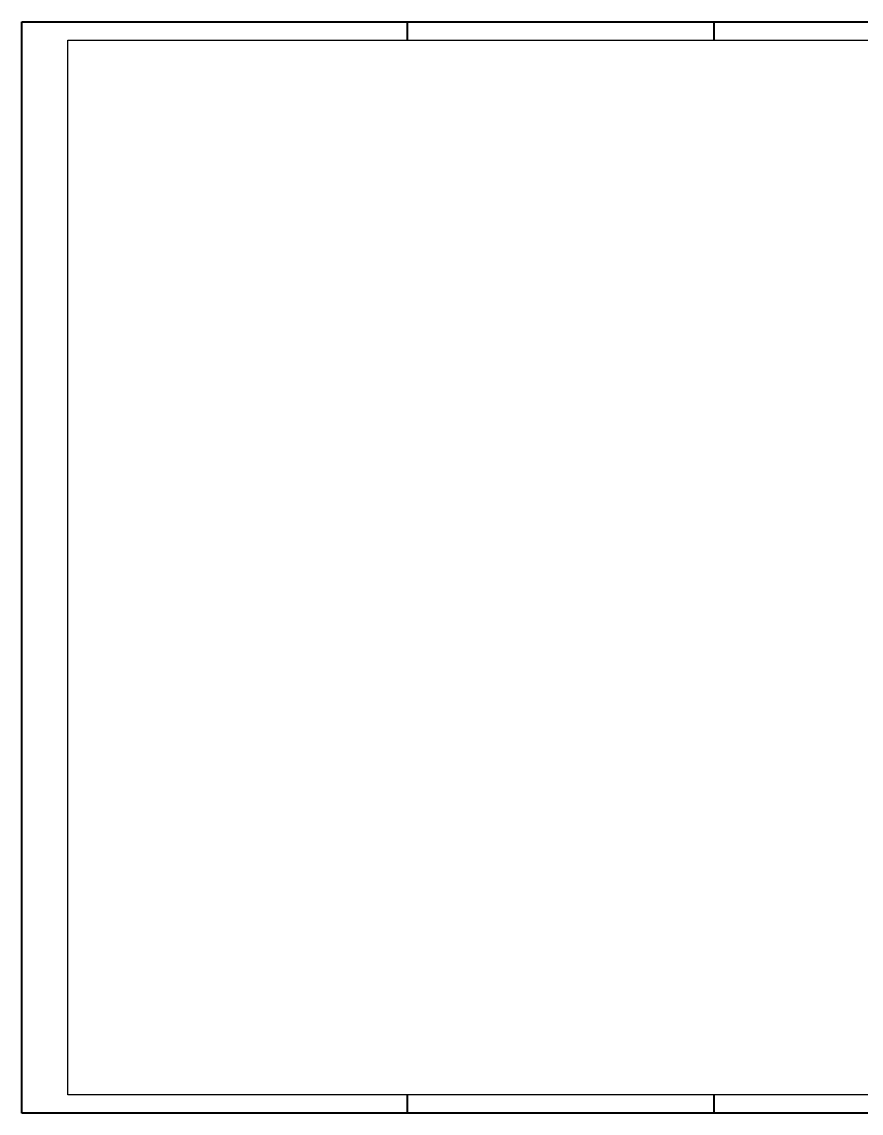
# Model space of a CAD drawing. Extents: x 8513 to 14085, y 1849 to 10799.
# Drawn here: x 8513 to 11299, y 7177 to 10799 of the extents above; entities that cross this region are included whole.
import ezdxf

# ---------------------------------------------------------------- set-up
doc = ezdxf.new("R2010")
doc.units = 0
doc.layers.add('FOLHA', color=255, linetype='Continuous', lineweight=40)

msp = doc.modelspace()

# ---------------------------------------------------------------- linework, layer by layer
at = {"color": 30}
for p, q in [((8665.72, 10737.67), (14024.45, 10737.67)), ((8665.72, 7238.35), (8665.72, 10737.67)), ((14024.45, 7238.35), (8665.72, 7238.35))]:
    msp.add_line(p, q, dxfattribs=at)
at = {"layer": 'FOLHA'}
for p, q in [((8513.31, 10798.63), (14085.41, 10798.63)), ((8513.31, 7177.38), (8513.31, 10798.63)), ((9793.56, 10737.67), (9793.56, 10798.63)), ((10811.65, 10737.67), (10811.65, 10798.63)), ((9793.56, 7177.38), (9793.56, 7238.35)), ((10811.65, 7177.38), (10811.65, 7238.35)), ((14085.41, 7177.38), (8513.31, 7177.38))]:
    msp.add_line(p, q, dxfattribs=at)

doc.saveas('drawing.dxf')
